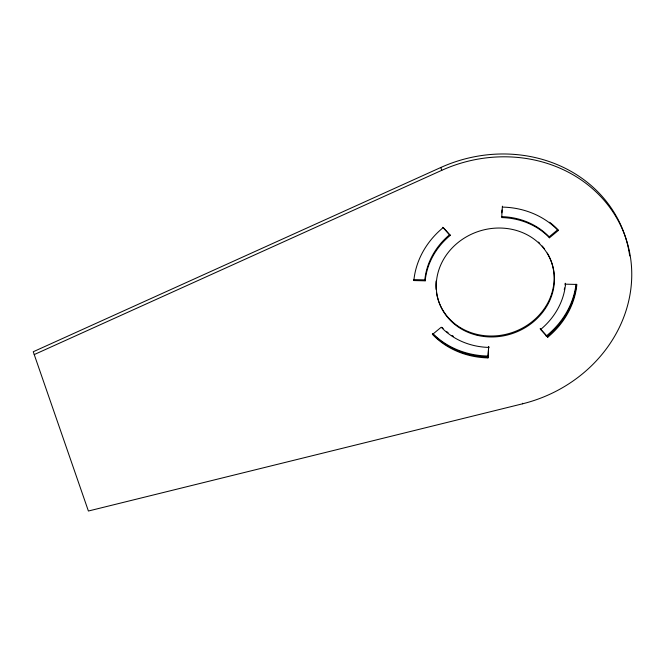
<?xml version="1.0" encoding="UTF-8"?>
<svg xmlns="http://www.w3.org/2000/svg" width="665" height="665" viewBox="0 0 665 665"><rect width="100%" height="100%" fill="white"/><g stroke="black" fill="none" stroke-linecap="round" stroke-linejoin="round"><path stroke-width="1" d="M487.977 357.895L488.675 346.482L487.977 357.895A82.676 74.497 -19.1 0 1 432.499 334.437L432.358 334.021M501.751 212.833L502.033 209.974M502.399 206.167L501.701 217.58A71.197 64.156 -19.1 0 1 549.473 237.779L558.201 230.564L557.918 229.741M501.377 216.64A71.197 64.156 -19.1 0 1 549.149 236.84L557.877 229.625A82.676 74.497 -19.1 0 0 549.623 222.251M432.499 334.437L441.227 327.222A71.197 64.156 -19.1 0 0 488.999 347.421M629.705 255.925A137.796 124.164 -19.1 0 0 440.795 167.497L33.25 351.752L88.403 511.019L522.624 403.788A137.796 124.164 -19.1 0 0 625.566 237.413A137.796 124.164 -19.1 0 0 441.776 170.323L34.231 354.578M449.889 234.471A71.197 64.156 -19.1 0 0 424.835 279.882L413.522 279.616L413.846 280.555L425.168 280.821A71.197 64.156 -19.1 0 1 450.213 235.41L443.272 227.563M540.495 329.591A71.197 64.156 -19.1 0 0 565.541 284.171L576.863 284.445A82.676 74.497 -19.1 0 1 547.777 337.188L540.312 329.059M540.163 328.651L547.777 337.188M442.749 227.28L450.213 235.41M549.149 236.84L549.473 237.779M565.358 283.647L565.541 284.171M440.795 167.497L441.776 170.323M522.441 403.256L522.624 403.788M424.835 279.882L425.168 280.821M547.303 253.091A59.709 53.807 -19.1 0 1 513.156 332.217A59.709 53.807 -19.1 0 1 436.481 292.517M436.115 289.458A59.709 53.807 -19.1 0 1 436.082 281.012M538.426 242.085A59.709 53.807 -19.1 0 1 539.747 243.357M542.199 246.008A59.709 53.807 -19.1 0 1 544.427 248.785M576.031 284.213A82.676 74.497 -19.1 0 1 546.123 336.116M488.609 356.033A82.676 74.497 -19.1 0 1 433.006 333.73M565.217 283.232A71.197 64.156 -19.1 0 1 565.042 284.82M564.56 287.987A71.197 64.156 -19.1 0 1 564.261 289.574M453.505 336.39A71.197 64.156 -19.1 0 1 452.117 335.517M448.11 332.7A71.197 64.156 -19.1 0 1 446.83 331.702M443.173 328.527A71.197 64.156 -19.1 0 1 442.026 327.413M413.846 280.555A82.676 74.497 -19.1 0 1 442.932 227.812M502.732 207.106A82.676 74.497 -19.1 0 1 558.201 230.564M576.439 284.412A82.676 74.497 -19.1 0 1 547.445 336.249M487.653 356.955A82.676 74.497 -19.1 0 1 432.807 334.146M477.262 335.318A59.709 53.807 -19.1 0 0 553.13 267.604A59.709 53.807 -19.1 0 0 455.666 244.57A59.709 53.807 -19.1 0 0 477.262 335.318"/></g></svg>
